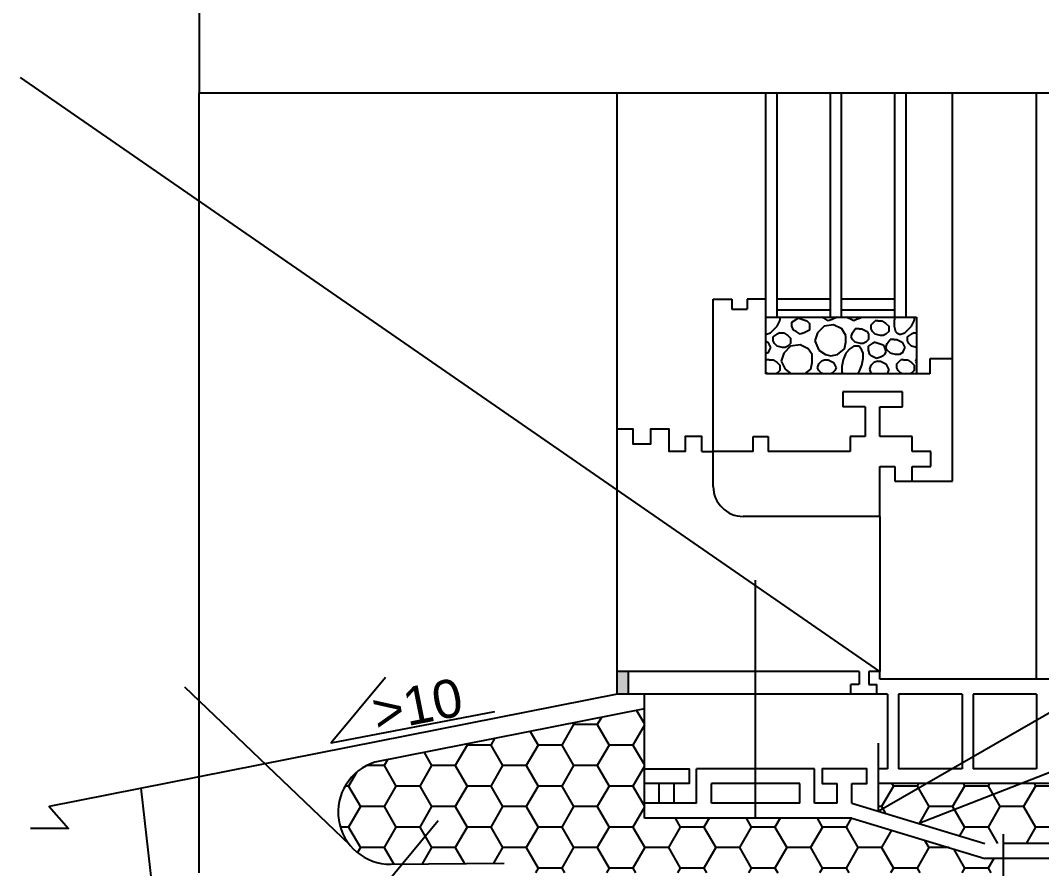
# Model space of a CAD drawing. Header units: millimetres. Extents: x -229914 to 856942, y -268655 to 87212.
# Drawn here: x 460116 to 466814, y -260131 to -254569 of the extents above; entities that cross this region are included whole.
import ezdxf

# ---------------------------------------------------------------- set-up
doc = ezdxf.new("R2010")
doc.units = ezdxf.units.MM
doc.styles.get("Standard").update_dxf_attribs({"font": 'arial.ttf'})

msp = doc.modelspace()

# ---------------------------------------------------------------- hatches: boundary and pattern name
at = {"lineweight": 25}
h = msp.add_hatch(dxfattribs=at)
h.set_pattern_fill('FILTBD', color=256, scale=8.624357, angle=540, style=0, pattern_type=2)
h.set_pattern_definition([(188.1301, (483725.22, -247890.25), (-5284.7631, -880.7933), [62.282, -6165.872]), (225, (483663.56, -247899.05), (-3e-13, -880.794), [62.282, -1183.35]), (251.5651, (483619.52, -247943.1), (0.001, -880.7937), [55.707, -2729.61]), (296.565, (483601.9, -247995.94), (880.795, -880.793), [59.085, -1910.43]), (321.3402, (483628.33, -248048.79), (3523.1758, -2642.3808), [56.398, -5583.434]), (345.9638, (483672.37, -248084.02), (880.7944, 0.0009), [36.316, -3595.29]), (11.3099, (483707.6, -248092.83), (3523.1762, 880.7918), [44.912, -4446.273]), (38.6598, (483751.64, -248084.02), (880.794, 880.794), [56.398, -5583.434]), (78.6901, (483795.68, -248048.79), (-0.0003, 880.7941), [44.912, -4446.273]), (90, (483804.5, -248004.75), (-880.794, 880.794), [52.848, -827.946]), (126.8699, (483804.49, -247951.9), (-880.7939, 880.7938), [44.04, -4359.93]), (153.435, (483778.06, -247916.67), (-880.794, 0.0004), [59.085, -1910.43]), (153.435, (483117.47, -247784.55), (-880.794, 0.0004), [59.085, -1910.43]), (120.9638, (483143.89, -247828.59), (-1761.59, 2642.3799), [51.36, -5084.508]), (90, (483143.9, -247872.6), (-880.794, 880.794), [44.04, -836.754]), (78.6901, (483135.08, -247916.67), (-0.0003, 880.7941), [44.912, -4446.273]), (38.6598, (483091.04, -247951.9), (880.794, 880.794), [56.398, -5583.434]), (11.3099, (483047, -247960.71), (3523.1762, 880.7918), [44.912, -4446.273]), (188.1301, (483064.62, -247758.13), (-5284.7631, -880.7933), [62.282, -6165.872]), (345.9638, (483011.77, -247951.9), (880.7944, 0.0009), [36.316, -3595.29]), (329.0362, (482967.73, -247925.48), (1761.5876, -880.7951), [51.36, -5084.508]), (293.1986, (482941.31, -247863.82), (880.7937, -1761.5875), [67.08, -6640.847]), (251.5651, (482958.92, -247810.97), (0.001, -880.7937), [55.707, -2729.61]), (225, (483002.96, -247766.93), (-3e-13, -880.794), [62.282, -1183.35]), (153.435, (483425.75, -247529.12), (-880.794, 0.0004), [59.085, -1910.43]), (126.8699, (483452.17, -247564.35), (-880.7939, 880.7938), [44.04, -4359.93]), (90, (483452.2, -247608.4), (-880.794, 880.794), [44.04, -836.754]), (68.1986, (483434.55, -247652.43), (880.7938, 2642.3819), [47.433, -4695.788]), (45, (483399.3, -247687.66), (4e-13, 880.794), [49.826, -1195.805]), (21.8014, (483355.28, -247705.28), (1761.588, 880.7933), [47.433, -4695.788]), (188.1301, (483372.9, -247502.7), (-5284.7631, -880.7933), [62.282, -6165.872]), (348.6901, (483311.24, -247696.47), (880.7941, 0.0003), [44.912, -4446.273]), (315, (483276, -247661.24), (880.794, -3e-13), [49.826, -1195.805]), (296.565, (483249.6, -247608.4), (880.795, -880.793), [59.085, -1910.43]), (260.5377, (483258.4, -247555.54), (0.0003, -880.794), [53.577, -5304.084]), (219.8056, (483311.24, -247511.5), (-880.7936, -880.7946), [68.792, -6810.428]), (153.435, (483531.44, -247308.92), (-880.794, 0.0004), [59.085, -1910.43]), (126.8699, (483557.86, -247344.15), (-880.7939, 880.7938), [44.04, -4359.93]), (90, (483557.9, -247397), (-880.794, 880.794), [52.848, -827.946]), (78.6901, (483549.06, -247441.04), (-0.0003, 880.7941), [44.912, -4446.273]), (38.6598, (483505.02, -247476.27), (880.794, 880.794), [56.398, -5583.434]), (11.3099, (483460.98, -247485.08), (3523.1762, 880.7918), [44.912, -4446.273]), (188.1301, (483478.59, -247282.5), (-5284.7631, -880.7933), [62.282, -6165.872]), (345.9638, (483425.75, -247476.27), (880.7944, 0.0009), [36.316, -3595.29]), (321.3402, (483381.7, -247441.04), (3523.1758, -2642.3808), [56.398, -5583.434]), (288.4349, (483364.1, -247388.2), (880.7925, -1761.588), [55.707, -2729.61]), (260.5377, (483372.9, -247335.35), (0.0003, -880.794), [53.577, -5304.084]), (225, (483416.94, -247291.3), (-3e-13, -880.794), [62.282, -1183.35]), (225, (483593.1, -248057.6), (-3e-13, -880.794), [24.912, -1220.718]), (206.565, (483575.5, -248075.2), (-880.793, -880.795), [19.695, -1949.82]), (180, (483557.9, -248084), (-880.794, -880.794), [26.424, -854.37]), (161.5651, (483531.44, -248084.02), (-880.7937, -0.001), [27.853, -2757.462]), (135, (483505, -248075.2), (-880.794, 5e-13), [24.912, -1220.718]), (116.565, (483487.4, -248057.6), (-880.795, 880.793), [19.695, -1949.82]), (90, (483478.6, -248040), (-880.794, 880.794), [26.424, -854.37]), (45, (483478.6, -248013.56), (4e-13, 880.794), [37.37, -1208.26]), (360, (483522.6, -247987.1), (880.794, 880.794), [26.424, -854.37]), (326.3099, (483549.06, -247987.13), (1761.5874, -880.795), [31.758, -3143.99]), (315, (483575.5, -248004.75), (880.794, -3e-13), [24.912, -1220.718]), (270, (483593.1, -248022.4), (880.794, -880.794), [17.616, -863.178]), (270, (483593.1, -248040), (880.794, -880.794), [17.616, -863.178]), (180, (483522.6, -247987.1), (-880.794, -880.794), [17.616, -863.178]), (198.4349, (482967.73, -247511.5), (-1761.588, -880.7925), [27.853, -2757.462]), (296.565, (483020.58, -247529.12), (880.795, -880.793), [19.695, -1949.82]), (341.5651, (482994.16, -247520.3), (880.7937, 0.001), [27.853, -2757.462]), (341.5651, (482967.73, -247511.5), (880.7937, 0.001), [27.853, -2757.462]), (45, (482932.5, -247529.1), (4e-13, 880.794), [12.456, -1233.174]), (135, (482941.3, -247599.6), (-880.794, 5e-13), [12.456, -1233.174]), (153.435, (482976.54, -247617.2), (-880.794, 0.0004), [39.39, -1930.125]), (198.4349, (483002.96, -247608.4), (-1761.588, -880.7925), [27.853, -2757.462]), (206.565, (483020.58, -247599.6), (-880.793, -880.795), [19.695, -1949.82]), (225, (483029.4, -247590.8), (-3e-13, -880.794), [12.456, -1233.174]), (243.435, (483038.2, -247573.16), (-0.0004, -880.794), [19.695, -1949.82]), (288.4349, (483029.4, -247546.74), (880.7925, -1761.588), [27.853, -2757.462]), (296.565, (483416.94, -248031.17), (880.795, -880.793), [19.695, -1949.82]), (251.5651, (483425.75, -248048.8), (0.001, -880.7937), [27.853, -2757.462]), (225, (483416.94, -248075.2), (-3e-13, -880.794), [12.456, -1233.174]), (198.4349, (483408.13, -248084.02), (-1761.588, -880.7925), [27.853, -2757.462]), (206.565, (483381.7, -248092.83), (-880.793, -880.795), [19.695, -1949.82]), (153.435, (483364.1, -248101.64), (-880.794, 0.0004), [39.39, -1930.125]), (153.435, (483328.86, -248084.02), (-880.794, 0.0004), [19.695, -1949.82]), (108.4349, (483311.24, -248075.2), (-880.7925, 1761.588), [27.853, -2757.462]), (71.5651, (483302.43, -248048.8), (-0.001, 880.7937), [27.853, -2757.462]), (45, (483311.24, -248022.37), (4e-13, 880.794), [24.912, -1220.718]), (360, (483355.3, -247995.9), (880.794, 880.794), [17.616, -863.178]), (333.435, (483372.9, -247995.94), (880.794, -0.0004), [39.39, -1930.125]), (296.565, (483408.13, -248013.56), (880.795, -880.793), [19.695, -1949.82]), (198.4349, (483355.28, -247995.94), (-1761.588, -880.7925), [27.853, -2757.462]), (288.4349, (483399.32, -247907.86), (880.7925, -1761.588), [27.853, -2757.462]), (243.435, (483408.13, -247934.3), (-0.0004, -880.794), [19.695, -1949.82]), (225, (483399.3, -247951.9), (-3e-13, -880.794), [12.456, -1233.174]), (206.565, (483390.5, -247960.7), (-880.793, -880.795), [19.695, -1949.82]), (198.4349, (483372.9, -247969.52), (-1761.588, -880.7925), [27.853, -2757.462]), (153.435, (483346.47, -247978.33), (-880.794, 0.0004), [39.39, -1930.125]), (135, (483311.24, -247960.7), (-880.794, 5e-13), [12.456, -1233.174]), (108.4349, (483302.43, -247951.9), (-880.7925, 1761.588), [27.853, -2757.462]), (90, (483293.6, -247925.5), (-880.794, 880.794), [26.424, -854.37]), (33.6901, (483293.63, -247899.05), (880.793, 880.794), [31.758, -3143.99]), (341.5651, (483337.67, -247872.63), (880.7937, 0.001), [27.853, -2757.462]), (341.5651, (483364.1, -247881.44), (880.7937, 0.001), [27.853, -2757.462]), (296.565, (483390.5, -247890.25), (880.795, -880.793), [19.695, -1949.82]), (206.565, (483337.67, -247872.63), (-880.793, -880.795), [19.695, -1949.82]), (270, (483293.6, -247819.8), (880.794, -880.794), [17.616, -863.178]), (270, (483293.6, -247837.4), (880.794, -880.794), [17.616, -863.178]), (225, (483293.6, -247855), (-3e-13, -880.794), [24.912, -1220.718]), (206.565, (483276, -247872.63), (-880.793, -880.795), [19.695, -1949.82]), (180, (483258.4, -247881.4), (-880.794, -880.794), [17.616, -863.178]), (165.9638, (483240.78, -247881.44), (-880.7944, -0.0009), [36.316, -3595.29]), (135, (483205.55, -247872.6), (-880.794, 5e-13), [24.912, -1220.718]), (116.565, (483187.93, -247855), (-880.795, 880.793), [19.695, -1949.82]), (71.5651, (483179.12, -247837.4), (-0.001, 880.7937), [27.853, -2757.462]), (56.3099, (483187.93, -247810.97), (880.795, 1761.5874), [31.758, -3143.99]), (360, (483232, -247784.55), (880.794, 880.794), [17.616, -863.178]), (333.435, (483249.6, -247784.55), (880.794, -0.0004), [39.39, -1930.125]), (296.565, (483284.8, -247802.17), (880.795, -880.793), [19.695, -1949.82]), (180, (483232, -247784.55), (-880.794, -880.794), [26.424, -854.37]), (288.4349, (483249.6, -247661.24), (880.7925, -1761.588), [27.853, -2757.462]), (243.435, (483258.4, -247687.66), (-0.0004, -880.794), [19.695, -1949.82]), (225, (483249.6, -247705.3), (-3e-13, -880.794), [12.456, -1233.174]), (198.4349, (483240.78, -247714.1), (-1761.588, -880.7925), [27.853, -2757.462]), (206.565, (483214.35, -247722.9), (-880.793, -880.795), [19.695, -1949.82]), (153.435, (483196.74, -247731.7), (-880.794, 0.0004), [39.39, -1930.125]), (153.435, (483161.5, -247714.1), (-880.794, 0.0004), [19.695, -1949.82]), (116.565, (483143.9, -247705.28), (-880.795, 880.793), [19.695, -1949.82]), (75.9638, (483135.08, -247687.66), (-0.0009, 880.7944), [36.316, -3595.29]), (45, (483143.9, -247652.43), (4e-13, 880.794), [24.912, -1220.718]), (333.435, (483187.93, -247626), (880.794, -0.0004), [19.695, -1949.82]), (345.9638, (483205.55, -247634.82), (880.7944, 0.0009), [36.316, -3595.29]), (296.565, (483240.78, -247643.62), (880.795, -880.793), [19.695, -1949.82]), (198.4349, (483187.93, -247626), (-1761.588, -880.7925), [27.853, -2757.462]), (270, (483091, -247661.2), (880.794, -880.794), [26.424, -854.37]), (270, (483091, -247687.7), (880.794, -880.794), [17.616, -863.178]), (206.565, (483091.04, -247705.28), (-880.793, -880.795), [19.695, -1949.82]), (206.565, (483073.43, -247714.1), (-880.793, -880.795), [19.695, -1949.82]), (198.4349, (483055.8, -247722.9), (-1761.588, -880.7925), [27.853, -2757.462]), (146.3099, (483029.4, -247731.7), (-1761.5874, 880.795), [31.758, -3143.99]), (153.435, (483002.96, -247714.1), (-880.794, 0.0004), [19.695, -1949.82]), (116.565, (482985.35, -247705.28), (-880.795, 880.793), [19.695, -1949.82]), (90, (482976.5, -247687.7), (-880.794, 880.794), [35.23, -845.562]), (33.6901, (482976.54, -247652.43), (880.793, 880.794), [31.758, -3143.99]), (341.5651, (483020.58, -247626), (880.7937, 0.001), [27.853, -2757.462]), (341.5651, (483047, -247634.82), (880.7937, 0.001), [27.853, -2757.462]), (315, (483073.4, -247643.6), (880.794, -3e-13), [24.912, -1220.718]), (206.565, (483020.58, -247626), (-880.793, -880.795), [19.695, -1949.82]), (296.565, (483073.43, -248022.37), (880.795, -880.793), [19.695, -1949.82]), (243.435, (483082.24, -248040), (-0.0004, -880.794), [19.695, -1949.82]), (225, (483073.4, -248057.6), (-3e-13, -880.794), [24.912, -1220.718]), (206.565, (483055.8, -248075.2), (-880.793, -880.795), [19.695, -1949.82]), (180, (483038.2, -248084), (-880.794, -880.794), [17.616, -863.178]), (165.9638, (483020.58, -248084.02), (-880.7944, -0.0009), [36.316, -3595.29]), (135, (482985.35, -248075.2), (-880.794, 5e-13), [24.912, -1220.718]), (116.565, (482967.73, -248057.6), (-880.795, 880.793), [19.695, -1949.82]), (71.5651, (482958.92, -248039.98), (-0.001, 880.7937), [27.853, -2757.462]), (45, (482967.73, -248013.56), (4e-13, 880.794), [24.912, -1220.718]), (360, (483011.8, -247987.1), (880.794, 880.794), [17.616, -863.178]), (333.435, (483029.4, -247987.13), (880.794, -0.0004), [39.39, -1930.125]), (296.565, (483064.62, -248004.75), (880.795, -880.793), [19.695, -1949.82]), (198.4349, (483011.77, -247987.13), (-1761.588, -880.7925), [27.853, -2757.462]), (296.565, (483522.63, -247890.25), (880.795, -880.793), [19.695, -1949.82]), (243.435, (483531.44, -247907.86), (-0.0004, -880.794), [19.695, -1949.82]), (243.435, (483522.63, -247925.48), (-0.0004, -880.794), [19.695, -1949.82]), (206.565, (483513.82, -247943.1), (-880.793, -880.795), [19.695, -1949.82]), (180, (483496.2, -247951.9), (-880.794, -880.794), [26.424, -854.37]), (165.9638, (483469.79, -247951.9), (-880.7944, -0.0009), [36.316, -3595.29]), (135, (483434.55, -247943.1), (-880.794, 5e-13), [24.912, -1220.718]), (116.565, (483416.94, -247925.48), (-880.795, 880.793), [19.695, -1949.82]), (71.5651, (483408.13, -247907.86), (-0.001, 880.7937), [27.853, -2757.462]), (56.3099, (483416.94, -247881.44), (880.795, 1761.5874), [31.758, -3143.99]), (360, (483461, -247855), (880.794, 880.794), [17.616, -863.178]), (333.435, (483478.6, -247855), (880.794, -0.0004), [39.39, -1930.125]), (296.565, (483513.82, -247872.63), (880.795, -880.793), [19.695, -1949.82]), (180, (483461, -247855), (-880.794, -880.794), [26.424, -854.37]), (270, (483425.75, -247766.9), (880.794, -880.794), [17.616, -863.178]), (270, (483425.75, -247784.55), (880.794, -880.794), [17.616, -863.178]), (225, (483425.75, -247802.17), (-3e-13, -880.794), [24.912, -1220.718]), (206.565, (483408.13, -247819.8), (-880.793, -880.795), [19.695, -1949.82]), (180, (483390.5, -247828.6), (-880.794, -880.794), [17.616, -863.178]), (165.9638, (483372.9, -247828.6), (-880.7944, -0.0009), [36.316, -3595.29]), (135, (483337.67, -247819.8), (-880.794, 5e-13), [24.912, -1220.718]), (116.565, (483320.05, -247802.17), (-880.795, 880.793), [19.695, -1949.82]), (90, (483311.2, -247784.55), (-880.794, 880.794), [26.424, -854.37]), (45, (483311.24, -247758.1), (4e-13, 880.794), [37.37, -1208.26]), (360, (483355.3, -247731.7), (880.794, 880.794), [26.424, -854.37]), (326.3099, (483381.7, -247731.7), (1761.5874, -880.795), [31.758, -3143.99]), (315, (483408.1, -247749.3), (880.794, -3e-13), [24.912, -1220.718]), (180, (483355.3, -247731.7), (-880.794, -880.794), [17.616, -863.178]), (270, (483663.6, -247846.2), (880.794, -880.794), [17.616, -863.178]), (270, (483663.6, -247863.8), (880.794, -880.794), [17.616, -863.178]), (225, (483663.56, -247881.44), (-3e-13, -880.794), [24.912, -1220.718]), (206.565, (483645.94, -247899.05), (-880.793, -880.795), [19.695, -1949.82]), (180, (483628.3, -247907.9), (-880.794, -880.794), [17.616, -863.178]), (165.9638, (483610.71, -247907.86), (-880.7944, -0.0009), [36.316, -3595.29]), (135, (483575.5, -247899.05), (-880.794, 5e-13), [24.912, -1220.718]), (116.565, (483557.86, -247881.44), (-880.795, 880.793), [19.695, -1949.82]), (90, (483549.1, -247863.8), (-880.794, 880.794), [26.424, -854.37]), (33.6901, (483549.06, -247837.4), (880.793, 880.794), [31.758, -3143.99]), (360, (483593.1, -247811), (880.794, 880.794), [26.424, -854.37]), (326.3099, (483619.52, -247810.97), (1761.5874, -880.795), [31.758, -3143.99]), (315, (483645.94, -247828.6), (880.794, -3e-13), [24.912, -1220.718]), (206.565, (483593.1, -247810.97), (-880.793, -880.795), [19.695, -1949.82]), (270, (483786.9, -247749.3), (880.794, -880.794), [26.424, -854.37]), (270, (483786.9, -247775.7), (880.794, -880.794), [17.616, -863.178]), (206.565, (483786.87, -247793.36), (-880.793, -880.795), [19.695, -1949.82]), (206.565, (483769.26, -247802.17), (-880.793, -880.795), [19.695, -1949.82]), (198.4349, (483751.64, -247810.97), (-1761.588, -880.7925), [27.853, -2757.462]), (146.3099, (483725.22, -247819.78), (-1761.5874, 880.795), [31.758, -3143.99]), (153.435, (483698.8, -247802.17), (-880.794, 0.0004), [19.695, -1949.82]), (108.4349, (483681.18, -247793.36), (-880.7925, 1761.588), [27.853, -2757.462]), (90, (483672.4, -247766.9), (-880.794, 880.794), [26.424, -854.37]), (33.6901, (483672.37, -247740.5), (880.793, 880.794), [31.758, -3143.99]), (341.5651, (483716.4, -247714.1), (880.7937, 0.001), [27.853, -2757.462]), (341.5651, (483742.83, -247722.9), (880.7937, 0.001), [27.853, -2757.462]), (315, (483769.26, -247731.7), (880.794, -3e-13), [24.912, -1220.718]), (206.565, (483716.4, -247714.1), (-880.793, -880.795), [19.695, -1949.82]), (270, (483760.45, -247626), (880.794, -880.794), [17.616, -863.178]), (270, (483760.45, -247643.6), (880.794, -880.794), [17.616, -863.178]), (225, (483760.45, -247661.24), (-3e-13, -880.794), [24.912, -1220.718]), (206.565, (483742.83, -247678.86), (-880.793, -880.795), [19.695, -1949.82]), (180, (483725.2, -247687.7), (-880.794, -880.794), [17.616, -863.178]), (165.9638, (483707.6, -247687.66), (-880.7944, -0.0009), [36.316, -3595.29]), (135, (483672.37, -247678.86), (-880.794, 5e-13), [24.912, -1220.718]), (116.565, (483654.75, -247661.24), (-880.795, 880.793), [19.695, -1949.82]), (90, (483645.9, -247643.6), (-880.794, 880.794), [35.23, -845.562]), (33.6901, (483645.94, -247608.4), (880.793, 880.794), [31.758, -3143.99]), (360, (483690, -247590.8), (880.794, 880.794), [26.424, -854.37]), (326.3099, (483716.4, -247590.78), (1761.5874, -880.795), [31.758, -3143.99]), (315, (483742.83, -247608.4), (880.794, -3e-13), [24.912, -1220.718]), (180, (483690, -247590.8), (-880.794, -880.794), [17.616, -863.178]), (270, (483786.9, -247502.7), (880.794, -880.794), [17.616, -863.178]), (270, (483786.9, -247520.3), (880.794, -880.794), [17.616, -863.178]), (225, (483786.9, -247537.9), (-3e-13, -880.794), [24.912, -1220.718]), (206.565, (483769.26, -247555.54), (-880.793, -880.795), [19.695, -1949.82]), (180, (483751.6, -247564.35), (-880.794, -880.794), [17.616, -863.178]), (165.9638, (483734.02, -247564.35), (-880.7944, -0.0009), [36.316, -3595.29]), (135, (483698.8, -247555.54), (-880.794, 5e-13), [24.912, -1220.718]), (116.565, (483681.18, -247537.93), (-880.795, 880.793), [19.695, -1949.82]), (90, (483672.4, -247520.3), (-880.794, 880.794), [26.424, -854.37]), (45, (483672.37, -247493.9), (4e-13, 880.794), [37.37, -1208.26]), (360, (483716.4, -247467.5), (880.794, 880.794), [26.424, -854.37]), (326.3099, (483742.83, -247467.46), (1761.5874, -880.795), [31.758, -3143.99]), (315, (483769.26, -247485.1), (880.794, -3e-13), [24.912, -1220.718]), (180, (483716.4, -247467.5), (-880.794, -880.794), [17.616, -863.178]), (296.565, (483637.14, -247493.9), (880.795, -880.793), [19.695, -1949.82]), (243.435, (483645.94, -247511.5), (-0.0004, -880.794), [19.695, -1949.82]), (243.435, (483637.14, -247529.12), (-0.0004, -880.794), [19.695, -1949.82]), (206.565, (483628.33, -247546.74), (-880.793, -880.795), [19.695, -1949.82]), (180, (483610.7, -247555.54), (-880.794, -880.794), [26.424, -854.37]), (165.9638, (483584.29, -247555.54), (-880.7944, -0.0009), [36.316, -3595.29]), (116.565, (483549.06, -247546.74), (-880.795, 880.793), [19.695, -1949.82]), (116.565, (483540.25, -247529.12), (-880.795, 880.793), [19.695, -1949.82]), (90, (483531.4, -247511.5), (-880.794, 880.794), [26.424, -854.37]), (45, (483531.44, -247485.1), (4e-13, 880.794), [37.37, -1208.26]), (360, (483575.5, -247458.7), (880.794, 880.794), [26.424, -854.37]), (326.3099, (483601.9, -247458.66), (1761.5874, -880.795), [31.758, -3143.99]), (296.565, (483628.33, -247476.27), (880.795, -880.793), [19.695, -1949.82]), (180, (483575.5, -247458.7), (-880.794, -880.794), [17.616, -863.178]), (296.565, (483645.94, -247273.7), (880.795, -880.793), [19.695, -1949.82]), (243.435, (483654.75, -247291.3), (-0.0004, -880.794), [19.695, -1949.82]), (243.435, (483645.94, -247308.92), (-0.0004, -880.794), [19.695, -1949.82]), (206.565, (483637.14, -247326.54), (-880.793, -880.795), [19.695, -1949.82]), (180, (483619.5, -247335.35), (-880.794, -880.794), [26.424, -854.37]), (165.9638, (483593.1, -247335.35), (-880.7944, -0.0009), [36.316, -3595.29]), (135, (483557.86, -247326.54), (-880.794, 5e-13), [24.912, -1220.718]), (116.565, (483540.25, -247308.92), (-880.795, 880.793), [19.695, -1949.82]), (71.5651, (483531.44, -247291.3), (-0.001, 880.7937), [27.853, -2757.462]), (45, (483540.25, -247264.9), (4e-13, 880.794), [24.912, -1220.718]), (360, (483584.3, -247238.5), (880.794, 880.794), [17.616, -863.178]), (333.435, (483601.9, -247238.46), (880.794, -0.0004), [39.39, -1930.125]), (296.565, (483637.14, -247256.07), (880.795, -880.793), [19.695, -1949.82]), (198.4349, (483584.3, -247238.46), (-1761.588, -880.7925), [27.853, -2757.462]), (296.565, (483355.3, -247273.7), (880.795, -880.793), [19.695, -1949.82]), (243.435, (483364.1, -247291.3), (-0.0004, -880.794), [19.695, -1949.82]), (243.435, (483355.3, -247308.92), (-0.0004, -880.794), [19.695, -1949.82]), (206.565, (483346.47, -247326.54), (-880.793, -880.795), [19.695, -1949.82]), (180, (483328.9, -247335.35), (-880.794, -880.794), [26.424, -854.37]), (165.9638, (483302.43, -247335.35), (-880.7944, -0.0009), [36.316, -3595.29]), (116.565, (483267.2, -247326.54), (-880.795, 880.793), [19.695, -1949.82]), (116.565, (483258.4, -247308.92), (-880.795, 880.793), [19.695, -1949.82]), (90, (483249.6, -247291.3), (-880.794, 880.794), [26.424, -854.37]), (33.6901, (483249.59, -247264.88), (880.793, 880.794), [31.758, -3143.99]), (360, (483293.6, -247238.5), (880.794, 880.794), [26.424, -854.37]), (326.3099, (483320.05, -247238.46), (1761.5874, -880.795), [31.758, -3143.99]), (296.565, (483346.47, -247256.07), (880.795, -880.793), [19.695, -1949.82]), (206.565, (483293.63, -247238.46), (-880.793, -880.795), [19.695, -1949.82]), (270, (483355.3, -247423.4), (880.794, -880.794), [17.616, -863.178]), (270, (483355.3, -247441), (880.794, -880.794), [17.616, -863.178]), (225, (483355.3, -247458.66), (-3e-13, -880.794), [24.912, -1220.718]), (206.565, (483337.67, -247476.27), (-880.793, -880.795), [19.695, -1949.82]), (180, (483320.05, -247485.1), (-880.794, -880.794), [26.424, -854.37]), (161.5651, (483293.63, -247485.08), (-880.7937, -0.001), [27.853, -2757.462]), (135, (483267.2, -247476.3), (-880.794, 5e-13), [24.912, -1220.718]), (116.565, (483249.6, -247458.66), (-880.795, 880.793), [19.695, -1949.82]), (90, (483240.8, -247441), (-880.794, 880.794), [35.23, -845.562]), (33.6901, (483240.78, -247405.8), (880.793, 880.794), [31.758, -3143.99]), (360, (483284.8, -247388.2), (880.794, 880.794), [26.424, -854.37]), (326.3099, (483311.24, -247388.2), (1761.5874, -880.795), [31.758, -3143.99]), (315, (483337.67, -247405.8), (880.794, -3e-13), [24.912, -1220.718]), (180, (483284.8, -247388.2), (-880.794, -880.794), [17.616, -863.178]), (288.4349, (483205.55, -247300.11), (880.7925, -1761.588), [27.853, -2757.462]), (243.435, (483214.35, -247326.54), (-0.0004, -880.794), [19.695, -1949.82]), (225, (483205.55, -247344.15), (-3e-13, -880.794), [12.456, -1233.174]), (206.565, (483196.74, -247352.96), (-880.793, -880.795), [19.695, -1949.82]), (198.4349, (483179.12, -247361.77), (-1761.588, -880.7925), [27.853, -2757.462]), (153.435, (483152.7, -247370.58), (-880.794, 0.0004), [39.39, -1930.125]), (153.435, (483117.47, -247352.96), (-880.794, 0.0004), [19.695, -1949.82]), (116.565, (483099.85, -247344.15), (-880.795, 880.793), [19.695, -1949.82]), (75.9638, (483091.04, -247326.54), (-0.0009, 880.7944), [36.316, -3595.29]), (45, (483099.85, -247291.3), (4e-13, 880.794), [24.912, -1220.718]), (333.435, (483143.9, -247264.9), (880.794, -0.0004), [19.695, -1949.82]), (345.9638, (483161.5, -247273.7), (880.7944, 0.0009), [36.316, -3595.29]), (296.565, (483196.74, -247282.5), (880.795, -880.793), [19.695, -1949.82]), (198.4349, (483143.9, -247264.88), (-1761.588, -880.7925), [27.853, -2757.462]), (296.565, (483073.43, -247273.7), (880.795, -880.793), [19.695, -1949.82]), (243.435, (483082.24, -247291.3), (-0.0004, -880.794), [19.695, -1949.82]), (243.435, (483073.43, -247308.92), (-0.0004, -880.794), [19.695, -1949.82]), (206.565, (483064.62, -247326.54), (-880.793, -880.795), [19.695, -1949.82]), (180, (483047, -247335.35), (-880.794, -880.794), [26.424, -854.37]), (165.9638, (483020.58, -247335.35), (-880.7944, -0.0009), [36.316, -3595.29]), (116.565, (482985.35, -247326.54), (-880.795, 880.793), [19.695, -1949.82]), (116.565, (482976.54, -247308.92), (-880.795, 880.793), [19.695, -1949.82]), (90, (482967.7, -247291.3), (-880.794, 880.794), [26.424, -854.37]), (33.6901, (482967.73, -247264.88), (880.793, 880.794), [31.758, -3143.99]), (360, (483011.8, -247238.5), (880.794, 880.794), [26.424, -854.37]), (326.3099, (483038.2, -247238.46), (1761.5874, -880.795), [31.758, -3143.99]), (296.565, (483064.62, -247256.07), (880.795, -880.793), [19.695, -1949.82]), (206.565, (483011.77, -247238.46), (-880.793, -880.795), [19.695, -1949.82]), (296.565, (483055.8, -247423.43), (880.795, -880.793), [19.695, -1949.82]), (243.435, (483064.62, -247441.04), (-0.0004, -880.794), [19.695, -1949.82]), (243.435, (483055.8, -247458.66), (-0.0004, -880.794), [19.695, -1949.82]), (206.565, (483047, -247476.27), (-880.793, -880.795), [19.695, -1949.82]), (180, (483029.4, -247485.1), (-880.794, -880.794), [26.424, -854.37]), (165.9638, (483002.96, -247485.08), (-880.7944, -0.0009), [36.316, -3595.29]), (116.565, (482967.73, -247476.27), (-880.795, 880.793), [19.695, -1949.82]), (116.565, (482958.92, -247458.66), (-880.795, 880.793), [19.695, -1949.82]), (90, (482950.1, -247441), (-880.794, 880.794), [35.23, -845.562]), (33.6901, (482950.12, -247405.8), (880.793, 880.794), [31.758, -3143.99]), (360, (482994.2, -247388.2), (880.794, 880.794), [26.424, -854.37]), (326.3099, (483020.58, -247388.2), (1761.5874, -880.795), [31.758, -3143.99]), (296.565, (483047, -247405.8), (880.795, -880.793), [19.695, -1949.82]), (180, (482994.2, -247388.2), (-880.794, -880.794), [17.616, -863.178]), (180, (483813.3, -247590.8), (-880.794, -880.794), [0, -880.794]), (108.4349, (483813.3, -247590.78), (-880.7925, 1761.588), [27.853, -2757.462]), (90, (483804.5, -247564.35), (-880.794, 880.794), [26.424, -854.37]), (45, (483804.5, -247537.9), (4e-13, 880.794), [12.456, -1233.174]), (360, (483496.2, -247819.8), (880.794, 880.794), [8.808, -871.986]), (18.4349, (483505.02, -247819.78), (1761.588, 880.7925), [27.853, -2757.462]), (45, (483531.44, -247811), (4e-13, 880.794), [62.282, -1183.35]), (63.435, (483575.5, -247766.93), (0.0004, 880.794), [39.39, -1930.125]), (78.6901, (483593.1, -247731.7), (-0.0003, 880.7941), [44.912, -4446.273]), (90, (483601.9, -247687.7), (-880.794, 880.794), [44.04, -836.754]), (116.565, (483601.9, -247643.62), (-880.795, 880.793), [19.695, -1949.82]), (135, (483593.1, -247626), (-880.794, 5e-13), [24.912, -1220.718]), (135, (483575.5, -247608.4), (-880.794, 5e-13), [12.456, -1233.174]), (180, (483566.7, -247599.6), (-880.794, -880.794), [26.424, -854.37]), (213.6901, (483540.25, -247599.58), (-880.793, -880.794), [31.758, -3143.99]), (233.1301, (483513.82, -247617.2), (-1761.5879, -2642.3816), [44.04, -4359.93]), (243.435, (483487.4, -247652.43), (-0.0004, -880.794), [39.39, -1930.125]), (258.6901, (483469.79, -247687.66), (0.0003, -880.7941), [44.912, -4446.273]), (270, (483461, -247731.7), (880.794, -880.794), [35.23, -845.562]), (284.0362, (483460.98, -247766.93), (880.7922, -2642.3821), [36.316, -3595.29]), (315, (483469.8, -247802.17), (880.794, -3e-13), [12.456, -1233.174]), (333.435, (483478.6, -247810.97), (880.794, -0.0004), [19.695, -1949.82]), (360, (483099.85, -247617.2), (880.794, 880.794), [17.616, -863.178]), (18.4349, (483117.47, -247617.2), (1761.588, 880.7925), [27.853, -2757.462]), (51.3402, (483143.89, -247608.39), (2642.3808, 3523.1758), [56.398, -5583.434]), (63.435, (483179.12, -247564.35), (0.0004, 880.794), [39.39, -1930.125]), (78.6901, (483196.74, -247529.12), (-0.0003, 880.7941), [44.912, -4446.273]), (90, (483205.55, -247485.1), (-880.794, 880.794), [44.04, -836.754]), (90, (483205.55, -247441), (-880.794, 880.794), [17.616, -863.178]), (135, (483205.55, -247423.4), (-880.794, 5e-13), [24.912, -1220.718]), (153.435, (483187.93, -247405.8), (-880.794, 0.0004), [19.695, -1949.82]), (180, (483170.3, -247397), (-880.794, -880.794), [26.424, -854.37]), (213.6901, (483143.9, -247397), (-880.793, -880.794), [31.758, -3143.99]), (233.1301, (483117.47, -247414.62), (-1761.5879, -2642.3816), [44.04, -4359.93]), (243.435, (483091.04, -247449.85), (-0.0004, -880.794), [39.39, -1930.125]), (258.6901, (483073.43, -247485.08), (0.0003, -880.7941), [44.912, -4446.273]), (270, (483064.6, -247529.1), (880.794, -880.794), [35.23, -845.562]), (296.565, (483064.62, -247564.35), (880.795, -880.793), [39.39, -1930.125]), (315, (483082.24, -247599.6), (880.794, -3e-13), [12.456, -1233.174]), (315, (483091.04, -247608.4), (880.794, -3e-13), [12.456, -1233.174]), (45, (483196.74, -248101.64), (4e-13, 880.794), [49.826, -1195.805]), (68.1986, (483231.97, -248066.4), (880.7938, 2642.3819), [47.433, -4695.788]), (78.6901, (483249.59, -248022.37), (-0.0003, 880.7941), [44.912, -4446.273]), (90, (483258.4, -247978.3), (-880.794, 880.794), [35.23, -845.562]), (116.565, (483258.4, -247943.1), (-880.795, 880.793), [19.695, -1949.82]), (123.6901, (483249.59, -247925.48), (-880.794, 880.793), [31.758, -3143.99]), (180, (483232, -247899.05), (-880.794, -880.794), [8.808, -871.986]), (180, (483223.2, -247899.05), (-880.794, -880.794), [26.424, -854.37]), (213.6901, (483196.74, -247899.05), (-880.793, -880.794), [31.758, -3143.99]), (225, (483170.3, -247916.7), (-3e-13, -880.794), [37.37, -1208.26]), (248.1986, (483143.89, -247943.1), (-880.7938, -2642.3819), [47.433, -4695.788]), (258.6901, (483126.28, -247987.13), (0.0003, -880.7941), [44.912, -4446.273]), (270, (483117.5, -248031.2), (880.794, -880.794), [35.23, -845.562]), (288.4349, (483117.47, -248066.4), (880.7925, -1761.588), [27.853, -2757.462]), (315, (483126.3, -248092.8), (880.794, -3e-13), [12.456, -1233.174]), (315, (483628.3, -247432.23), (880.794, -3e-13), [12.456, -1233.174]), (341.5651, (483637.14, -247441.04), (880.7937, 0.001), [27.853, -2757.462]), (18.4349, (483663.56, -247449.85), (1761.588, 880.7925), [55.707, -2729.61]), (36.8699, (483716.4, -247432.23), (880.7938, 880.7939), [44.04, -4359.93]), (45, (483751.64, -247405.8), (4e-13, 880.794), [49.826, -1195.805]), (63.435, (483786.87, -247370.58), (0.0004, 880.794), [39.39, -1930.125]), (90, (483804.5, -247335.35), (-880.794, 880.794), [17.616, -863.178]), (90, (483804.5, -247317.7), (-880.794, 880.794), [26.424, -854.37]), (135, (483804.5, -247291.3), (-880.794, 5e-13), [12.456, -1233.174]), (135, (483795.7, -247282.5), (-880.794, 5e-13), [24.912, -1220.718]), (180, (483778.1, -247264.9), (-880.794, -880.794), [35.23, -845.562]), (206.565, (483742.83, -247264.9), (-880.793, -880.795), [39.39, -1930.125]), (216.8699, (483707.6, -247282.5), (-880.7938, -880.7939), [44.04, -4359.93]), (216.8699, (483672.37, -247308.92), (-880.7938, -880.7939), [44.04, -4359.93]), (243.435, (483637.14, -247335.35), (-0.0004, -880.794), [39.39, -1930.125]), (270, (483619.5, -247370.6), (880.794, -880.794), [35.23, -845.562]), (270, (483619.5, -247405.8), (880.794, -880.794), [17.616, -863.178]), (315, (483619.5, -247423.4), (880.794, -3e-13), [12.456, -1233.174]), (360, (483135.1, -247229.65), (880.794, 880.794), [17.616, -863.178]), (270, (483135.1, -247220.8), (880.794, -880.794), [8.808, -871.986]), (18.4349, (483161.5, -247238.46), (1761.588, 880.7925), [27.853, -2757.462]), (315, (483152.7, -247229.65), (880.794, -3e-13), [12.456, -1233.174]), (45, (483187.9, -247229.65), (4e-13, 880.794), [12.456, -1233.174])])
h.paths.add_polyline_path([(465992.28445, -256887.13561), (465992.28445, -256515.96345), (465004.92776, -256515.96345), (465004.93382, -256887.13561)])
h = msp.add_hatch(color=256, dxfattribs=at)
h.dxf.hatch_style = 1
h.paths.add_polyline_path([(464103.36066, -258839.67681), (464029.96117, -258839.67681), (464029.96117, -258986.47579), (464103.36066, -258986.47579)])
h = msp.add_hatch(dxfattribs=at)
h.set_pattern_fill('HONEY', color=256, scale=48.933, angle=540)
h.set_pattern_definition([(180, (230389.93, -269950.41), (-233.04341, -134.54768), [155.36228, -310.72455]), (300, (230389.93, -269950.41), (233.04341, -134.54768), [155.36228, -310.72455]), (240, (230389.93, -269950.41), (-5e-07, -269.09535), [-310.72455, 155.36228])])
h.paths.add_polyline_path([(467073.9082, -259573.67172), (465741.82407, -259573.67172), (465741.82407, -259754.54068), (466005.08678, -259834.47328), (466440.35194, -259966.62977), (466561.16586, -259966.62977), (467073.9082, -259966.62977)])
h.paths.add_polyline_path([(468541.65724, -259573.67172), (468085.26951, -259573.67172), (468085.26951, -260159.2189), (468541.65724, -260159.2189)])
edge = h.paths.add_edge_path()
edge.add_line((465569.82162, -259800.18277), (464208.08139, -259800.44656))
edge.add_line((464208.08139, -259800.44656), (464208.08139, -259702.31679))
edge.add_line((464208.08139, -259702.31679), (464208.08139, -259084.34178))
edge.add_line((464208.08139, -259084.34178), (462441.12162, -259434.00718))
edge.add_arc((462541.95035, -259760.66866), 341.86863, 107.153588707, 270.532235737)
edge.add_line((462545.12601, -260102.52254), (463289.67709, -260095.60601))
edge.add_line((463289.67709, -260095.60601), (463289.67709, -260159.2189))
edge.add_line((463289.67709, -260159.2189), (466561.16586, -260159.2189))
edge.add_line((466561.16586, -260159.2189), (466561.16586, -260064.49576))
edge.add_line((466561.16586, -260064.49576), (466440.35194, -260064.49576))
edge.add_line((466440.35194, -260064.49576), (465569.82162, -259800.18277))

# ---------------------------------------------------------------- linework, layer by layer
at = {"linetype": 'ByBlock', "lineweight": 25}
msp.add_line((461287.10049, -254350.71567), (461287.10049, -255044.03362), dxfattribs=at)
at = {"lineweight": 25}
for p, q in [((461287.10049, -260159.2189), (461287.10049, -255044.03362)), ((464029.96117, -258839.67681), (464029.96117, -255044.03362)), ((465900.40154, -257004.3925), (465508.93759, -257004.3925)), ((465508.93759, -257004.3925), (465508.93759, -257102.25849)), ((465900.40154, -257102.25849), (465900.40154, -257004.3925)), ((465655.73657, -257102.25849), (465508.93759, -257102.25849)), ((465655.73657, -257102.25849), (465655.73657, -257297.99047)), ((465753.60256, -257297.99047), (465753.60256, -257102.25849)), ((465753.60256, -257102.25849), (465900.40154, -257102.25849)), ((465655.73657, -257297.99047), (465557.87059, -257297.99047)), ((465557.87059, -257297.99047), (465557.87059, -257395.85645)), ((465964.01443, -257297.99047), (465753.60256, -257297.99047)), ((465964.01443, -257395.85645), (465964.01443, -257297.99047)), ((464922.7414, -257395.85645), (464660.23262, -257395.85645)), ((464660.23262, -257625.91427), (464660.23262, -257395.85645)), ((465557.87059, -257395.85645), (465020.60739, -257395.85645)), ((466086.34692, -257395.85645), (465964.01443, -257395.85645)), ((466086.34692, -257493.72244), (466086.34692, -257395.85645)), ((465753.60256, -257821.64624), (465753.60256, -257493.72244)), ((465753.60256, -257493.72244), (465851.46855, -257493.72244)), ((465851.46855, -257493.72244), (465851.46855, -257591.58843)), ((465964.01443, -257591.58843), (465964.01443, -257493.72244)), ((465964.01443, -257493.72244), (466086.34692, -257493.72244)), ((465851.46855, -257591.58843), (465964.01443, -257591.58843)), ((465753.60256, -257821.64624), (464855.96459, -257821.64624)), ((465616.59018, -258839.67681), (464029.96117, -258839.67681)), ((464029.96117, -258986.47579), (464029.96117, -258839.67681)), ((464103.36066, -258986.47579), (464103.36066, -258839.67681)), ((465616.59018, -258839.67681), (465616.59018, -258923.3093)), ((465753.60256, -258839.67681), (465680.20307, -258839.67681)), ((465680.20307, -258839.67681), (465680.78157, -258922.8629)), ((465753.60256, -258888.6098), (465753.60256, -258839.67681)), ((465563.08821, -258986.47579), (465563.08821, -258922.8629)), ((465616.01168, -258922.8629), (465563.08821, -258922.8629)), ((465680.78157, -258922.8629), (465733.70504, -258922.8629)), ((465733.70504, -258986.47579), (465733.70504, -258922.8629)), ((469931.85662, -258888.6098), (465753.60256, -258888.6098)), ((465802.53555, -258986.47579), (464029.96117, -258986.47579)), ((464208.08139, -259702.31679), (464208.08139, -258986.47579)), ((465802.53555, -258986.47579), (465802.53555, -259475.80573)), ((466291.86549, -258986.47579), (465875.93504, -258986.47579)), ((465875.93504, -258986.47579), (465875.93504, -259475.80573)), ((466291.86549, -258986.47579), (466291.86549, -259475.80573)), ((466781.19543, -258986.47579), (466365.26498, -258986.47579)), ((466365.26498, -258986.47579), (466365.26498, -259475.80573)), ((466781.19543, -258986.47579), (466781.19543, -259475.80573)), ((465741.82407, -259308.54234), (465741.82407, -259755.50997)), ((465325.15666, -259475.80573), (464550.61235, -259475.80573)), ((464550.61235, -259702.31679), (464550.61235, -259475.80573)), ((465325.15666, -259702.31679), (465325.15666, -259475.80573)), ((465802.53555, -259475.80573), (465741.82407, -259475.80573)), ((466291.86549, -259475.80573), (465875.93504, -259475.80573)), ((466781.19543, -259475.80573), (466365.26498, -259475.80573)), ((464305.94738, -259702.31679), (464305.94738, -259573.67172)), ((464403.81337, -259702.31679), (464403.81337, -259573.67172)), ((465227.29067, -259573.67172), (464648.47833, -259573.67172)), ((464648.47833, -259702.31679), (464648.47833, -259573.67172)), ((465227.29067, -259702.31679), (465227.29067, -259573.67172)), ((465471.95564, -259702.31679), (465471.95564, -259573.67172)), ((465569.82162, -259702.31679), (465569.82162, -259573.67172)), ((469697.80809, -259573.67172), (465741.82407, -259573.67172)), ((464550.61235, -259702.31679), (464208.08139, -259702.31679)), ((465227.29067, -259702.31679), (464648.47833, -259702.31679)), ((465471.95564, -259702.31679), (465325.15666, -259702.31679)), ((465569.82162, -259702.31679), (466440.35194, -259966.62977)), ((465569.82162, -259800.18277), (464208.08139, -259800.18277)), ((465569.82162, -259800.18277), (466440.35194, -260064.49576)), ((466561.16586, -259904.34982), (466561.16586, -260224.64169)), ((466967.20326, -259966.62977), (466561.16586, -259966.62977)), ((466967.20326, -260064.49576), (466440.35194, -260064.49576))]:
    msp.add_line(p, q, dxfattribs=at)
at = {"color": 0, "lineweight": 25}
for p, q in [((465004.92776, -256515.96345), (465004.92776, -255044.03362)), ((465078.32725, -256515.96345), (465078.32725, -255044.03362)), ((465428.34203, -256515.96345), (465428.34203, -255044.03362)), ((465501.74152, -256515.96345), (465501.74152, -255044.03362)), ((465851.75631, -256515.96345), (465851.75631, -255044.03362)), ((465925.1558, -256515.96345), (465925.1558, -255044.03362)), ((466228.2526, -257591.58843), (466228.2526, -255044.03362)), ((466781.19543, -258888.6098), (466781.19543, -255044.03362)), ((464660.23262, -257395.85645), (464660.23262, -256397.80568)), ((464660.23262, -256397.80568), (464782.5651, -256397.80568)), ((464782.5651, -256397.80568), (464782.5651, -256462.10134)), ((464782.5651, -256462.10134), (464882.59527, -256462.10134)), ((465004.92776, -256397.80568), (464882.59527, -256397.80568)), ((464882.59527, -256397.80568), (464882.59527, -256462.10134)), ((465428.34203, -256397.80568), (465078.32725, -256397.80568)), ((465851.75631, -256397.80568), (465501.74152, -256397.80568)), ((465004.92776, -256887.13561), (465004.92776, -256515.96345)), ((465004.92776, -256515.96345), (465078.32725, -256515.96345)), ((465078.32725, -256466.31187), (465428.34203, -256466.31187)), ((465078.32725, -256515.96345), (465992.28445, -256515.96345)), ((465501.74152, -256466.31187), (465851.75631, -256466.31187)), ((465992.28445, -256515.96345), (465992.28445, -256887.13561)), ((466228.2526, -256789.26963), (466081.45362, -256789.26963)), ((466081.45362, -256789.26963), (466081.45362, -256887.13561)), ((466081.45362, -256887.13561), (465004.92776, -256887.13561)), ((464922.7414, -257395.85645), (464922.7414, -257297.99047)), ((464922.7414, -257297.99047), (465020.60739, -257297.99047)), ((465020.60739, -257297.99047), (465020.60739, -257395.85645)), ((464584.53951, -257395.85645), (464660.23262, -257395.85645)), ((465964.01443, -257591.58843), (466228.2526, -257591.58843)), ((465753.60256, -257821.64624), (465753.60256, -258839.67681)), ((464937.8845, -259800.18277), (464937.8845, -258240.73749)), ((464208.08139, -259800.18277), (464208.08139, -259702.31679))]:
    msp.add_line(p, q, dxfattribs=at)
at = {"linetype": 'ByBlock', "lineweight": 25}
for points in [[(465753.60256, -258839.67681), (460115.658, -254943.66053)], [(465741.82407, -259754.54068), (469305.79698, -257704.70647)], [(466005.08678, -259834.47328), (469204.41344, -258588.37496)], [(462275.84117, -259975.28474), (461194.61346, -258941.50003)], [(462509.81825, -258878.69751), (462154.72118, -259306.32888), (463227.66477, -259100.94368)], [(460905.84622, -259604.70995), (461014.48741, -260568.5353)], [(462854.66893, -259817.27889), (460948.43054, -262119.70736)]]:
    msp.add_lwpolyline(points, dxfattribs=at)
at = {"lineweight": 25}
for points in [[(461287.10049, -255044.03362), (468737.38922, -255044.03362)], [(464584.53951, -257395.85645), (464584.53951, -257297.99047), (464475.45468, -257297.99047), (464475.45468, -257395.85645), (464371.68715, -257395.85645), (464371.68715, -257249.05747), (464249.53156, -257249.05747), (464249.53156, -257346.92346), (464135.25657, -257346.92346), (464135.25657, -257249.05747), (464024.1037, -257249.05747)], [(464029.96117, -258986.47579), (460304.19811, -259723.77069), (460430.77876, -259868.35906), (460182.68756, -259868.35906)], [(465569.82162, -259573.67172), (465667.68761, -259573.67172), (465667.68761, -259475.80573), (465521.93311, -259475.80573), (465374.08965, -259475.80573), (465374.08965, -259573.67172), (465471.95564, -259573.67172)]]:
    msp.add_lwpolyline(points, dxfattribs=at)
msp.add_lwpolyline([(464208.08139, -259084.34178), (462441.12162, -259434.00718, 0.8645380375), (462545.12601, -260102.52254), (463289.67709, -260095.60601)], format="xyb", dxfattribs=at)
msp.add_lwpolyline([(464208.08139, -259475.80573), (464501.67935, -259475.80573), (464501.67935, -259573.67172), (464208.08139, -259573.67172)], close=True, dxfattribs=at)
msp.add_arc((464855.96459, -257625.91427), 195.73197, 180, 270, dxfattribs=at)

# ---------------------------------------------------------------- texts
at = {"linetype": 'ByBlock', "lineweight": 25, "insert": (462404.42852, -258991.91774), "char_height": 250, "attachment_point": 1, "rotation": 11.179974343}
msp.add_mtext_dynamic_manual_height_columns('>10', width=924.2435122, gutter_width=11.80794, heights=[0], dxfattribs=at)

doc.saveas('drawing.dxf')
